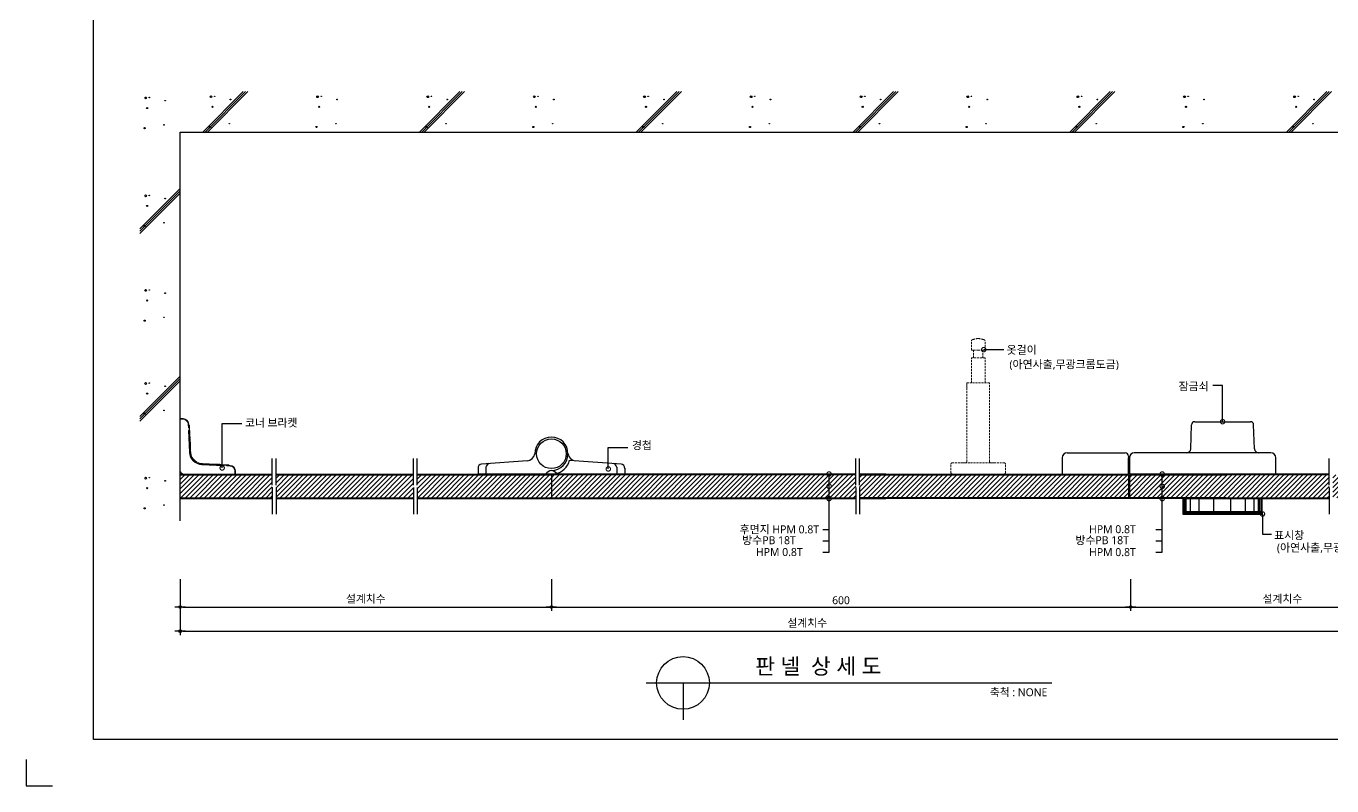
# Model space of a CAD drawing. Extents: x -256 to 8104, y -176 to 5714.
# Drawn here: x -256 to 4694, y -176 to 2705 of the extents above; entities that cross this region are included whole.
import ezdxf
from ezdxf.enums import TextEntityAlignment as Align

# ---------------------------------------------------------------- set-up
doc = ezdxf.new("R2010")
doc.units = 0
doc.header["$LTSCALE"] = 30
doc.linetypes.add('HIDDEN', pattern=[0.375, 0.25, -0.125])
doc.layers.get('0').update_dxf_attribs({"linetype": 'CONTINUOUS'})
doc.layers.get('DEFPOINTS').update_dxf_attribs({"linetype": 'CONTINUOUS'})
for name, color, linetype in [('02---제품선', 4, 'CONTINUOUS'), ('C', 2, 'CONTINUOUS'), ('DIM', 7, 'CONTINUOUS'), ('HID', 9, 'HIDDEN'), ('TIT', 3, 'CONTINUOUS'), ('경첩', 4, 'CONTINUOUS'), ('문자', 3, 'CONTINUOUS'), ('부자재', 4, 'CONTINUOUS'), ('잠금쇠(회전형)', 4, 'CONTINUOUS'), ('치수', 1, 'CONTINUOUS'), ('판넬', 2, 'CONTINUOUS'), ('해치', 8, 'CONTINUOUS')]:
    doc.layers.add(name, color=color, linetype=linetype)
doc.styles.add('돋움', font='malgun.ttf')
doc.dimstyles.new('10', dxfattribs={"dimscale": 10, "dimtxt": 3, "dimasz": 1, "dimexe": 1.5, "dimexo": 2, "dimgap": 1, "dimtad": 1, "dimdec": 0, "dimlunit": 6, "dimtxsty": '돋움', "dimblk": 'DIMDOT', "dimcen": -1, "dimdle": 1.5, "dimclrt": 3, "dimazin": 3, "dimtfac": 1, "dimtdec": 0, "dimtix": 1, "dimtmove": 2, "dimatfit": 3, "dimldrblk": 'DIMDOT', "dimarcsym": 0})
pattern_1 = [(45, (166401.203, 5288.966), (-8.980256, 8.980256), [])]

# ---------------------------------------------------------------- blocks, each defined once
blk = doc.blocks.new('DIMDOT')
at = {"linetype": 'Continuous'}
blk.add_line((-2, 0), (2, 0), dxfattribs=at)
for radius in [0.5, 0.25]:
    blk.add_circle((0, 0), radius, dxfattribs=at)
blk = doc.blocks.new('*D498')
at = {"layer": 'DEFPOINTS', "color": 0}
for p in [(175054.6, 6064.5), (176461.7, 6064.5), (176461.7, 5938.8)]:
    blk.add_point(p, dxfattribs=at)
at = {"layer": 'DIM', "color": 0, "lineweight": -2, "ltscale": 10}
for p, q in [((175054.6, 6044.5), (175054.6, 5923.8)), ((176461.7, 6044.5), (176461.7, 5923.8)), ((175064.6, 5938.8), (176451.7, 5938.8))]:
    blk.add_line(p, q, dxfattribs=at)
at = {"layer": 'DIM', "color": 0, "lineweight": -2, "xscale": 10, "yscale": 10, "zscale": 10, "rotation": 180}
blk.add_blockref('DIMDOT', (175054.6, 5938.8), dxfattribs=at)
at = {"layer": 'DIM', "color": 0, "lineweight": -2, "xscale": 10, "yscale": 10, "zscale": 10}
blk.add_blockref('DIMDOT', (176461.7, 5938.8), dxfattribs=at)
at = {"layer": 'DIM', "color": 3, "insert": (175758.2, 5968.4), "char_height": 30, "attachment_point": 5, "style": '돋움'}
blk.add_mtext('설계치수', dxfattribs=at)
blk = doc.blocks.new('*D499')
at = {"layer": 'DEFPOINTS', "color": 0}
for p in [(175054.6, 6064.5), (179808.5, 6064.5), (179808.5, 5847.3)]:
    blk.add_point(p, dxfattribs=at)
at = {"layer": 'DIM', "color": 0, "lineweight": -2, "ltscale": 10}
for p, q in [((175054.6, 6044.5), (175054.6, 5832.3)), ((179808.5, 6044.5), (179808.5, 5832.3)), ((175064.6, 5847.3), (179798.5, 5847.3))]:
    blk.add_line(p, q, dxfattribs=at)
at = {"layer": 'DIM', "color": 0, "lineweight": -2, "xscale": 10, "yscale": 10, "zscale": 10, "rotation": 180}
blk.add_blockref('DIMDOT', (175054.6, 5847.3), dxfattribs=at)
at = {"layer": 'DIM', "color": 0, "lineweight": -2, "xscale": 10, "yscale": 10, "zscale": 10}
blk.add_blockref('DIMDOT', (179808.5, 5847.3), dxfattribs=at)
at = {"layer": 'DIM', "color": 3, "insert": (177431.6, 5877), "char_height": 30, "attachment_point": 5, "style": '돋움'}
blk.add_mtext('설계치수', dxfattribs=at)
blk = doc.blocks.new('_DOTSMALL')
at = {"color": 0, "linetype": 'ByBlock', "const_width": 0.5}
blk.add_lwpolyline([(-0.0625, 0, 1), (0.0625, 0, 1)], format="xyb", close=True, dxfattribs=at)
blk = doc.blocks.new('A$C63EC304E')
at = {"layer": '치수', "color": 1, "xscale": 2.5, "yscale": 2.5, "zscale": 2.5, "rotation": 234.3098741996962}
blk.add_blockref('_DOTSMALL', (0.31, 0.31), dxfattribs=at)
blk = doc.blocks.new('A$C2BC9653E')
at = {"layer": '치수', "xscale": 0.3333333333333333, "yscale": 0.3333333333333333, "zscale": 0.3333333333333333}
blk.add_blockref('A$C63EC304E', (0, 0), dxfattribs=at)
blk = doc.blocks.new('A$C7FC71301')
at = {"layer": '치수', "rotation": 180}
blk.add_blockref('A$C2BC9653E', (0.21, 0.21), dxfattribs=at)
blk = doc.blocks.new('A$C4A20372B')
at = {"layer": '치수'}
blk.add_blockref('A$C7FC71301', (0, 0), dxfattribs=at)
blk = doc.blocks.new('A$C566469F5')
at = {"layer": '치수'}
blk.add_blockref('A$C4A20372B', (0, 0), dxfattribs=at)
blk = doc.blocks.new('A$C7E317CD4')
at = {"layer": '해치', "xscale": 2, "yscale": 2, "zscale": 2}
blk.add_blockref('A$C566469F5', (0, 0), dxfattribs=at)
blk = doc.blocks.new('A$C601D7F27')
at = {"layer": '치수'}
blk.add_blockref('A$C7E317CD4', (0, 0), dxfattribs=at)
blk = doc.blocks.new('A$C38802C08')
at = {"layer": '치수'}
blk.add_blockref('A$C601D7F27', (0, 0), dxfattribs=at)
blk = doc.blocks.new('*D500')
at = {"layer": 'DEFPOINTS', "color": 0}
for p in [(178657.7, 6064.5), (179808.5, 6064.5), (179808.5, 5938.8)]:
    blk.add_point(p, dxfattribs=at)
at = {"layer": 'DIM', "color": 0, "lineweight": -2, "ltscale": 10}
for p, q in [((178657.7, 6044.5), (178657.7, 5923.8)), ((179808.5, 6044.5), (179808.5, 5923.8)), ((178667.7, 5938.8), (179798.5, 5938.8))]:
    blk.add_line(p, q, dxfattribs=at)
at = {"layer": 'DIM', "color": 0, "lineweight": -2, "xscale": 10, "yscale": 10, "zscale": 10, "rotation": 180}
blk.add_blockref('DIMDOT', (178657.7, 5938.8), dxfattribs=at)
at = {"layer": 'DIM', "color": 0, "lineweight": -2, "xscale": 10, "yscale": 10, "zscale": 10}
blk.add_blockref('DIMDOT', (179808.5, 5938.8), dxfattribs=at)
at = {"layer": 'DIM', "color": 3, "insert": (179233.1, 5968.4), "char_height": 30, "attachment_point": 5, "style": '돋움'}
blk.add_mtext('설계치수', dxfattribs=at)
blk = doc.blocks.new('*D501')
at = {"layer": 'DEFPOINTS', "color": 0}
for p in [(176461.7, 6064.5), (178657.7, 6064.5), (178657.7, 5938.8)]:
    blk.add_point(p, dxfattribs=at)
at = {"layer": 'DIM', "color": 0, "lineweight": -2, "ltscale": 10}
for p, q in [((176461.7, 6044.5), (176461.7, 5923.8)), ((178657.7, 6044.5), (178657.7, 5923.8)), ((176471.7, 5938.8), (178647.7, 5938.8))]:
    blk.add_line(p, q, dxfattribs=at)
at = {"layer": 'DIM', "color": 0, "lineweight": -2, "xscale": 10, "yscale": 10, "zscale": 10, "rotation": 180}
blk.add_blockref('DIMDOT', (176461.7, 5938.8), dxfattribs=at)
at = {"layer": 'DIM', "color": 0, "lineweight": -2, "xscale": 10, "yscale": 10, "zscale": 10}
blk.add_blockref('DIMDOT', (178657.7, 5938.8), dxfattribs=at)
at = {"layer": 'DIM', "color": 3, "insert": (177559.7, 5964.3), "char_height": 30, "attachment_point": 5, "style": '돋움'}
blk.add_mtext('600', dxfattribs=at)
blk = doc.blocks.new('A$C06B31977')
for p, q in [((1.26, 11.06), (1.26, 21.17)), ((1.26, 10.11), (1.26, 0))]:
    blk.add_line(p, q)
blk = doc.blocks.new('EDGE_18', base_point=(174726.3, 5436.3))
at = {"layer": '해치', "transparency": 33554687}
h = blk.add_hatch(dxfattribs=at)
h.set_pattern_fill('ANSI31', color=256, scale=4, style=0)
h.set_pattern_definition(pattern_1)
h.paths.add_polyline_path([(175403.6, 6391.5), (175403.6, 6401), (175403.6, 6439.8), (175054.6, 6439.8), (175054.6, 6353.1), (175403.6, 6353.1)])
h.paths.add_polyline_path([(175418.3, 6391.5), (175418.3, 6401), (175418.3, 6439.8), (175938.7, 6439.8), (175938.7, 6391.5), (175938.7, 6353.1), (175418.3, 6353.1)])
at = {"layer": '해치'}
h = blk.add_hatch(dxfattribs=at)
h.set_pattern_fill('ANSI31', color=256, scale=4)
h.set_pattern_definition(pattern_1)
h.paths.add_polyline_path([(176461.7, 6353.1), (176461.7, 6439.8), (175953.3, 6439.8), (175953.3, 6353.1)])
at = {"layer": '해치', "transparency": 33554687}
h = blk.add_hatch(dxfattribs=at)
h.set_pattern_fill('ANSI31', color=256, scale=4)
h.set_pattern_definition(pattern_1)
h.paths.add_polyline_path([(176461.7, 6439.8), (176461.7, 6353.1), (177514.7, 6353.1), (177514.7, 6394.4, -0.610943), (177513, 6397.7, -0.241509), (177514.7, 6398.5), (177514.7, 6439.8)])
h = blk.add_hatch(dxfattribs=at)
h.set_pattern_fill('ANSI31', color=256, scale=4)
h.set_pattern_definition(pattern_1)
h.paths.add_polyline_path([(177615.4, 6439.8), (177514.7, 6439.8), (177514.7, 6398.5, -0.610943), (177516.4, 6395.2, -0.241509), (177514.7, 6394.4), (177514.7, 6353.1), (177615.4, 6353.1)])
h = blk.add_hatch(dxfattribs=at)
h.set_pattern_fill('ANSI31', color=256, scale=4)
h.set_pattern_definition(pattern_1)
h.paths.add_polyline_path([(178649.7, 6353.1), (178649.7, 6439.8), (177729.6, 6439.8), (177630, 6439.8), (177630, 6401), (177630, 6391.5), (177630, 6353.1), (177729.6, 6353.1)])
h = blk.add_hatch(dxfattribs=at)
h.set_pattern_fill('ANSI31', color=256, scale=4, style=0)
h.set_pattern_definition(pattern_1)
h.paths.add_polyline_path([(179424.6, 6391.5), (179424.6, 6401), (179424.6, 6439.8), (179808.5, 6439.8), (179808.5, 6353.1), (179424.6, 6353.1)])
edge = h.paths.add_edge_path()
edge.add_line((179410, 6391.5), (179410, 6401))
edge.add_line((179410, 6401), (179410, 6439.8))
edge.add_line((179410, 6439.8), (178777.5, 6439.8))
edge.add_line((178777.5, 6439.8), (178777.5, 6398.5))
edge.add_arc((178777.5, 6396.4), 2.08, -35.6901, 90, ccw=False)
edge.add_arc((178777.5, 6396.4), 2.08, 270, 324.3099, ccw=False)
edge.add_line((178777.5, 6394.4), (178777.5, 6353.1))
edge.add_line((178777.5, 6353.1), (179410, 6353.1))
edge.add_line((179410, 6353.1), (179410, 6391.5))
h.paths.add_polyline_path([(178652.7, 6439.8), (178652.7, 6353.1), (178777.5, 6353.1), (178777.5, 6394.4, -0.610943), (178775.8, 6397.7, -0.241509), (178777.5, 6398.5), (178777.5, 6439.8)])
h.paths.add_polyline_path([(180226.2, 6439.8), (179808.5, 6439.8), (179808.5, 6353.1), (180226.2, 6353.1)])
for p, q in [((175054.6, 7740.1), (180226.2, 7740.1)), ((175054.6, 6265.1), (175054.6, 7740.1))]:
    blk.add_line(p, q)
at = {"color": 2}
for p, q in [((176461.7, 6443.1), (176461.7, 6349.8)), ((178649.7, 6439.8), (178649.7, 6353.1)), ((178652.7, 6439.8), (178652.7, 6353.1)), ((174470.4, 5360.6), (174470.4, 5260.6)), ((174470.4, 5360.6), (174470.4, 5260.6)), ((174470.4, 5360.6), (174470.4, 5260.6)), ((174470.4, 5360.6), (174470.4, 5260.6)), ((174470.4, 5260.6), (174570.4, 5260.6))]:
    blk.add_line(p, q, dxfattribs=at)
for points in [[(174725.6, 10974.7), (181977.9, 10974.7), (181977.9, 5436.4), (174725.6, 5436.4)], [(174725.6, 10974.7), (181977.9, 10974.7), (181977.9, 5436.4), (174725.6, 5436.4)], [(174725.6, 10974.7), (182707.5, 10974.7), (182707.5, 5436.4), (174725.6, 5436.4)]]:
    blk.add_lwpolyline(points, close=True, dxfattribs=at)
at = {"layer": '02---제품선'}
for p, q in [((178900.9, 6641.6), (179111.5, 6641.6)), ((178885.3, 6538.2), (178888.5, 6629.6)), ((179127.1, 6538.2), (179123.9, 6629.6)), ((178398.4, 6505.1), (178398.4, 6443.1)), ((178417, 6523.8), (178637.3, 6523.8)), ((178649.7, 6511.3), (178649.7, 6443.1)), ((178649.7, 6443.1), (178649.7, 6505.1)), ((178652.7, 6505.1), (178652.7, 6443.1)), ((178857.4, 6523.8), (178671.3, 6523.8)), ((178870.4, 6523.8), (178857.4, 6523.8)), ((179142.1, 6523.8), (178870.4, 6523.8)), ((179189.2, 6523.8), (179142.1, 6523.8)), ((179207.8, 6443.1), (179207.8, 6505.1)), ((178398.4, 6443.1), (178649.7, 6443.1)), ((179207.8, 6443.1), (178652.7, 6443.1))]:
    blk.add_line(p, q, dxfattribs=at)
for centre, radius, start, end in [((178900.9, 6629.2), 12.4, 90, 178), ((179111.5, 6629.2), 12.4, 2, 90), ((178870.4, 6538.8), 15, 270, 358), ((179142.1, 6538.8), 15, 182, 270), ((178417, 6505.1), 18.6, 90, 180), ((178637.3, 6511.3), 12.4, 0, 90), ((178671.3, 6505.1), 18.6, 90, 180), ((179189.2, 6505.1), 18.6, 0, 90)]:
    blk.add_arc(centre, radius, start, end, dxfattribs=at)
at = {"layer": 'C'}
for p, q in [((175054.6, 6439.8), (175403.6, 6439.8)), ((175418.3, 6439.8), (175938.7, 6439.8)), ((175953.3, 6439.8), (176461.7, 6439.8)), ((177615.4, 6439.8), (176461.7, 6439.8)), ((177630, 6439.8), (178649.7, 6439.8)), ((177729.6, 6439.8), (177630, 6439.8)), ((178652.7, 6439.8), (179019.7, 6439.8)), ((179410, 6439.8), (179019.7, 6439.8)), ((175054.6, 6353.1), (175403.6, 6353.1)), ((175418.3, 6353.1), (175938.7, 6353.1)), ((175953.3, 6353.1), (176477.9, 6353.1)), ((176461.7, 6353.1), (177615.4, 6353.1)), ((178649.7, 6353.1), (177630, 6353.1)), ((177630, 6353.1), (177729.6, 6353.1)), ((179019.7, 6353.1), (178652.7, 6353.1)), ((179019.7, 6353.1), (179410, 6353.1))]:
    blk.add_line(p, q, dxfattribs=at)
at = {"layer": 'HID', "lineweight": 15}
for p, q in [((178053.8, 6913.2), (178053.8, 6948.8)), ((178105.7, 6913.2), (178105.7, 6948.8)), ((178053.8, 6913.2), (178061.7, 6913.2)), ((178053.8, 6788.4), (178053.8, 6883.4)), ((178105.7, 6883.4), (178053.8, 6883.4)), ((178061.7, 6913.2), (178079.7, 6913.2)), ((178061.7, 6913.2), (178061.7, 6883.4)), ((178097.8, 6913.2), (178079.7, 6913.2)), ((178105.7, 6913.2), (178097.8, 6913.2)), ((178097.8, 6913.2), (178097.8, 6883.4)), ((178105.7, 6788.4), (178105.7, 6883.4)), ((178122.4, 6788.4), (178037, 6788.4)), ((178037, 6764.7), (178037, 6788.4)), ((178037, 6490.8), (178037, 6788.4)), ((178122.4, 6490.8), (178122.4, 6788.4)), ((178032, 6485.8), (177981.5, 6485.8)), ((178137.4, 6485.8), (178022, 6485.8)), ((178127.4, 6485.8), (178177.9, 6485.8)), ((177976.5, 6448.1), (177976.5, 6480.8)), ((178177.9, 6443.1), (177981.5, 6443.1)), ((178182.9, 6448.1), (178182.9, 6480.8)), ((178731.3, 6443.1), (178763, 6443.1)), ((178763, 6443.1), (178953, 6443.1))]:
    blk.add_line(p, q, dxfattribs=at)
for centre, radius, start, end in [((178062.5, 6943.6), 10.2, 101.3021, 148.9655), ((178084.7, 6871.4), 85.6, 93.3455, 106.4545), ((178074.7, 6871.4), 85.6, 73.5455, 86.6545), ((178097, 6943.6), 10.2, 31.0345, 78.6979), ((177981.5, 6480.8), 5, 90, 180), ((178032, 6490.8), 5, 270, 0), ((178127.4, 6490.8), 5, 180, 270), ((178177.9, 6480.8), 5, 0, 90), ((177981.5, 6448.1), 5, 180, 270), ((178177.9, 6448.1), 5, 270, 0)]:
    blk.add_arc(centre, radius, start, end, dxfattribs=at)
at = {"layer": 'TIT', "color": 7}
for p, q in [((176820.7, 5650.9), (178358.5, 5650.9)), ((176960.7, 5650.9), (176960.7, 5510.9))]:
    blk.add_line(p, q, dxfattribs=at)
blk.add_circle((176960.7, 5650.9), 100, dxfattribs=at)
at = {"layer": '경첩', "color": 4, "linetype": 'Continuous', "lineweight": 15}
for p, q in [((175054.6, 6653.1), (175065.2, 6653.1)), ((175054.6, 6650.8), (175054.6, 6653.1)), ((175054.6, 6630.7), (175054.6, 6650.8)), ((175065.2, 6650.8), (175054.6, 6650.8)), ((175065.2, 6650.8), (175065.2, 6653.1)), ((175054.6, 6627.4), (175054.6, 6629.8)), ((175054.6, 6627.4), (175054.6, 6457.1)), ((175085.5, 6618.6), (175084.8, 6632.1)), ((175089.9, 6525), (175085.9, 6608.8)), ((175087.2, 6632.2), (175088.3, 6608.9)), ((175088.9, 6627.6), (175087.4, 6626.1)), ((175090, 6622), (175087.7, 6619.8)), ((175088.3, 6608.9), (175092.2, 6525.1)), ((175091.2, 6596.8), (175088.9, 6594.6)), ((175091.5, 6590.5), (175089.2, 6588.3)), ((175091.6, 6587.4), (175089.4, 6585.1)), ((175090, 6622), (175091.2, 6596.8)), ((175091.6, 6587.4), (175091.9, 6581.1)), ((175091.9, 6581.1), (175089.7, 6578.8)), ((175092, 6577.9), (175089.8, 6575.7)), ((175093.3, 6551.1), (175091.1, 6548.9)), ((175093.3, 6551), (175091.1, 6548.8)), ((175093.5, 6547.1), (175091.3, 6544.9)), ((175093.6, 6544.9), (175091.4, 6542.6)), ((175094, 6536.3), (175091.8, 6534.1)), ((175094.1, 6535.4), (175091.8, 6533.1)), ((175092, 6577.9), (175093.3, 6551.1)), ((175093.3, 6551), (175093.5, 6547.1)), ((175093.6, 6544.9), (175094, 6536.3)), ((175094, 6536.3), (175094.1, 6535.4)), ((175094.1, 6535.4), (175094.2, 6532.2)), ((175094.2, 6532.2), (175092, 6530)), ((175094.2, 6531.3), (175092, 6529)), ((175094.7, 6522.8), (175092.6, 6520.7)), ((175095, 6520.7), (175093, 6518.7)), ((175095.6, 6517.2), (175093.7, 6515.3)), ((175093.8, 6515.3), (175095.7, 6517.2)), ((175094.2, 6532.2), (175094.2, 6531.3)), ((175094.2, 6531.3), (175094.5, 6525.2)), ((175097.1, 6512.3), (175095.3, 6510.5)), ((175098.6, 6508.6), (175096.9, 6506.8)), ((175099.7, 6506.4), (175098, 6504.7)), ((175102.2, 6502.3), (175100.5, 6500.6)), ((175103.6, 6500.4), (175101.9, 6498.7)), ((175113.8, 6490.7), (175112.1, 6489.1)), ((175115.8, 6489.4), (175114.1, 6487.7)), ((175120.1, 6487.1), (175118.3, 6485.4)), ((175122.4, 6486.1), (175120.6, 6484.4)), ((175068.6, 6443.1), (175238.9, 6443.1)), ((175127.3, 6484.5), (175125.4, 6482.6)), ((175220.3, 6474.4), (175136.5, 6478.4)), ((175136.6, 6480.7), (175220.4, 6476.8)), ((175136.7, 6483), (175139, 6482.9)), ((175136.7, 6483), (175192.5, 6480.4)), ((175139, 6482.9), (175136.7, 6480.7)), ((175192.5, 6480.4), (175190.3, 6478.2)), ((175198.8, 6480.1), (175196.6, 6477.9)), ((175202, 6480), (175199.8, 6477.7)), ((175208.3, 6479.7), (175206.1, 6477.4)), ((175208.3, 6479.7), (175238.3, 6478.3)), ((175220.4, 6476.8), (175243.7, 6475.7)), ((175243.6, 6473.3), (175230.1, 6474)), ((175239.1, 6477.5), (175237.6, 6476)), ((175239.1, 6477.5), (175238.3, 6478.3)), ((175241.3, 6443.1), (175238.9, 6443.1)), ((175262.3, 6443.1), (175242.2, 6443.1)), ((175262.3, 6443.1), (175262.3, 6453.8)), ((175262.3, 6453.8), (175264.6, 6453.8)), ((175264.6, 6443.1), (175262.3, 6443.1)), ((175264.6, 6453.8), (175264.6, 6443.1))]:
    blk.add_line(p, q, dxfattribs=at)
at = {"layer": '경첩', "color": 4, "linetype": 'Continuous', "lineweight": 15, "flags": 128}
for points in [[(175084.8, 6632.1), (175085.3, 6632.1), (175085.7, 6632.1), (175086.1, 6632.2), (175086.5, 6632.2), (175086.8, 6632.2), (175087, 6632.2), (175087.1, 6632.2), (175087.2, 6632.2)], [(175088.3, 6608.9), (175088.2, 6608.9), (175088.1, 6608.9), (175087.9, 6608.9), (175087.6, 6608.8), (175087.2, 6608.8), (175086.8, 6608.8), (175086.4, 6608.8), (175085.9, 6608.8)], [(175089.7, 6626.8), (175089.6, 6627), (175089.4, 6627.1), (175089.3, 6627.3), (175089.1, 6627.4), (175089.1, 6627.5), (175089, 6627.5), (175089, 6627.6), (175088.9, 6627.6)], [(175089.7, 6626.8), (175089.8, 6625.8), (175089.8, 6624.6), (175089.9, 6623.4), (175090, 6622)], [(175091.2, 6596.8), (175091.2, 6595.6), (175091.3, 6594.4), (175091.3, 6593.3), (175091.4, 6592.4), (175091.4, 6591.6), (175091.4, 6591), (175091.4, 6590.6), (175091.5, 6590.5)], [(175093.3, 6551.1), (175093.3, 6551.1), (175093.3, 6551)], [(175093.5, 6547.1), (175093.5, 6546.4), (175093.6, 6545.7), (175093.6, 6544.9)], [(175092.2, 6525.1), (175092.2, 6525.1), (175092, 6525.1), (175091.8, 6525.1), (175091.5, 6525.1), (175091.2, 6525.1), (175090.8, 6525.1), (175090.3, 6525), (175089.9, 6525)], [(175094.7, 6522.8), (175094.9, 6521.2), (175095, 6520.7)], [(175095.6, 6517.2), (175095.6, 6517.2), (175095.6, 6517.2)], [(175136.6, 6480.7), (175136.6, 6480.7), (175136.6, 6480.5), (175136.6, 6480.3), (175136.6, 6480), (175136.6, 6479.7), (175136.5, 6479.3), (175136.5, 6478.8), (175136.5, 6478.4)], [(175192.5, 6480.4), (175193.6, 6480.4), (175194.7, 6480.3), (175195.7, 6480.3), (175196.6, 6480.2), (175197.4, 6480.2), (175198, 6480.2), (175198.5, 6480.1), (175198.8, 6480.1), (175198.8, 6480.1)], [(175202, 6480), (175202.1, 6480), (175202.5, 6479.9), (175203.1, 6479.9), (175203.8, 6479.9), (175204.8, 6479.8), (175205.9, 6479.8), (175207.1, 6479.7), (175208.3, 6479.7)], [(175220.4, 6476.8), (175220.4, 6476.7), (175220.4, 6476.6), (175220.3, 6476.4), (175220.3, 6476.1), (175220.3, 6475.7), (175220.3, 6475.3), (175220.3, 6474.9), (175220.3, 6474.4)], [(175243.6, 6473.3), (175243.6, 6473.8), (175243.6, 6474.2), (175243.7, 6474.6), (175243.7, 6475), (175243.7, 6475.3), (175243.7, 6475.5), (175243.7, 6475.6), (175243.7, 6475.7)]]:
    blk.add_lwpolyline(points, dxfattribs=at)
at = {"layer": '경첩', "color": 4, "linetype": 'Continuous', "lineweight": 15}
for centre, radius, start, end in [((175065.2, 6631.2), 21.9, 2.6983, 90), ((175065.2, 6631.2), 19.6, 2.6983, 90), ((175138.8, 6527.3), 49, 182.6983, 267.3017), ((175138.8, 6527.3), 46.7, 182.6983, 267.3017), ((175138.8, 6527.3), 44.3, 182.6983, 185.9088), ((175138.8, 6527.3), 44.3, 188.6056, 193.1623), ((175138.8, 6527.3), 44.3, 193.2431, 199.766), ((175138.8, 6527.3), 44.3, 199.766, 204.9948), ((175138.8, 6527.3), 44.3, 208.1736, 214.3849), ((175138.8, 6527.3), 44.3, 214.3855, 217.4388), ((175138.8, 6527.3), 44.3, 217.4392, 235.6151), ((175138.8, 6527.3), 44.3, 235.6142, 238.7009), ((175138.8, 6527.3), 44.3, 238.7002, 245.0052), ((175138.8, 6527.3), 44.3, 248.2494, 255.0002), ((175068.6, 6457.1), 14, 180, 270), ((175138.8, 6527.3), 44.3, 255, 267.3017), ((175242.7, 6453.8), 19.6, 0, 87.3017), ((175242.7, 6453.8), 21.9, 0, 87.3017)]:
    blk.add_arc(centre, radius, start, end, dxfattribs=at)
at = {"layer": '부자재'}
for p, q in [((176369.5, 6493.2), (176196.7, 6481.1)), ((176530.5, 6495.1), (176726.4, 6481.2)), ((176183.7, 6465.2), (176183.7, 6443.1)), ((176461.7, 6443.1), (176183.7, 6443.1)), ((176213.7, 6469.3), (176213.7, 6443.1)), ((176475.9, 6443.1), (176739.8, 6443.1)), ((176709.8, 6469.3), (176709.8, 6443.1)), ((176739.8, 6465.2), (176739.8, 6443.1))]:
    blk.add_line(p, q, dxfattribs=at)
at = {"layer": '부자재', "color": 1}
blk.add_circle((176461.7, 6520.1), 56.2, dxfattribs=at)
at = {"layer": '부자재'}
for centre, radius, start, end in [((176461.7, 6520.1), 63, 270, 180), ((176367.9, 6524.2), 31, 272.9231, 352.4724), ((176463.9, 6511.7), 68.6, 280.084, 345.9792), ((176555.5, 6524.2), 31, 187.5276, 267.0769), ((176200.4, 6464.7), 16.8, 101.7765, 181.6712), ((176234.1, 6463.6), 21.2, 113.4077, 164.5497), ((176470.3, 6418.5), 39.5, 102.5267, 141.5475), ((176453.1, 6418.5), 39.5, 43.1003, 77.4733), ((176689.3, 6463.6), 21.2, 15.4503, 67.3004), ((176723, 6464.7), 16.8, 358.3288, 78.2235)]:
    blk.add_arc(centre, radius, start, end, dxfattribs=at)
at = {"layer": '잠금쇠(회전형)', "linetype": 'Continuous', "lineweight": 15}
for p, q in [((178856, 6349.1), (179156.4, 6349.1)), ((178856, 6349.1), (178856, 6300.8)), ((178856.9, 6349.1), (178856.9, 6300.8)), ((179156.4, 6349.1), (179156.4, 6300.8)), ((178855, 6300.8), (179157.4, 6300.8)), ((178855, 6291.5), (178855, 6300.8)), ((178855, 6291.8), (179157.4, 6291.8)), ((179157.4, 6291.5), (179157.4, 6300.8))]:
    blk.add_line(p, q, dxfattribs=at)
at = {"layer": '치수'}
for p, q in [((178176.7, 6914.7), (178100.6, 6914.7)), ((179006.2, 6778.8), (178969.6, 6778.8)), ((179006.2, 6641.6), (179006.2, 6778.8)), ((175214.1, 6634.8), (175288.2, 6634.8)), ((175214.1, 6466.4), (175214.1, 6634.8)), ((176677.3, 6462.4), (176677.3, 6543.3)), ((176677.3, 6543.3), (176751.5, 6543.3)), ((177514.7, 6146.6), (177514.7, 6443.1)), ((178777.5, 6146.6), (178777.5, 6443.1)), ((179157.4, 6291.5), (179157.4, 6215.7)), ((177490.9, 6233.3), (177514.7, 6233.3)), ((177490.9, 6189.8), (177514.7, 6189.8)), ((178753.7, 6233.3), (178777.5, 6233.3)), ((178753.7, 6189.8), (178777.5, 6189.8)), ((179157.4, 6215.7), (179191.7, 6215.7)), ((177490.9, 6146.6), (177514.7, 6146.6)), ((178753.7, 6146.6), (178777.5, 6146.6))]:
    blk.add_line(p, q, dxfattribs=at)
at = {"layer": '판넬', "color": 1}
for p, q in [((175054.6, 6443.1), (175403.6, 6443.1)), ((175418.3, 6443.1), (175938.7, 6443.1)), ((175953.3, 6443.1), (176441.3, 6443.1)), ((177615.4, 6443.1), (176461.7, 6443.1)), ((177630, 6443.1), (178647.7, 6443.1)), ((177729.6, 6443.1), (177630, 6443.1)), ((178657.7, 6443.1), (179019.7, 6443.1)), ((179410, 6443.1), (179019.7, 6443.1)), ((175054.6, 6349.8), (175403.6, 6349.8)), ((175418.3, 6349.8), (175938.7, 6349.8)), ((175953.3, 6349.8), (176481.3, 6349.8)), ((176461.7, 6349.8), (177615.4, 6349.8)), ((178652.7, 6349.8), (177630, 6349.8)), ((177630, 6349.8), (177729.6, 6349.8)), ((179019.7, 6349.8), (178652.7, 6349.8)), ((179019.7, 6349.8), (179410, 6349.8))]:
    blk.add_line(p, q, dxfattribs=at)
at = {"layer": '해치'}
for p, q in [((175140.5, 7740.1), (175293.6, 7893.3)), ((175158.2, 7740.1), (175311.3, 7893.3)), ((175962.1, 7740.1), (176115.2, 7893.3)), ((175979.7, 7740.1), (176132.9, 7893.3)), ((176783.7, 7740.1), (176936.8, 7893.3)), ((176801.3, 7740.1), (176954.4, 7893.3)), ((177605.2, 7740.1), (177758.4, 7893.3)), ((177622.9, 7740.1), (177776, 7893.3)), ((178426.8, 7740.1), (178579.9, 7893.3)), ((178444.5, 7740.1), (178597.6, 7893.3)), ((179248.4, 7740.1), (179401.5, 7893.3)), ((179266, 7740.1), (179419.2, 7893.3)), ((174901.5, 7373.3), (175054.6, 7526.4)), ((174901.5, 7355.6), (175054.6, 7508.7)), ((174901.5, 6661.6), (175054.6, 6814.7)), ((174901.5, 6644), (175054.6, 6797.1)), ((178858.8, 6349.1), (178858.8, 6300.8)), ((178861.8, 6349.1), (178861.8, 6300.8)), ((178866.9, 6349.1), (178866.9, 6300.8)), ((178883.2, 6349.1), (178883.2, 6300.8)), ((178916.6, 6349.1), (178916.6, 6300.8)), ((178972.1, 6349.1), (178972.1, 6300.8)), ((179035.8, 6349.1), (179035.8, 6300.8)), ((179091.3, 6349.1), (179091.3, 6300.8)), ((179124.7, 6349.1), (179124.7, 6300.8)), ((179141, 6349.1), (179141, 6300.8)), ((179145.5, 6349.1), (179145.5, 6300.8)), ((179150.7, 6349.1), (179150.7, 6300.8)), ((179153.7, 6349.1), (179153.7, 6300.8)), ((179155.6, 6349.1), (179155.6, 6300.8)), ((178855, 6297.7), (179157.4, 6297.7)), ((178855, 6296.1), (179157.4, 6296.1)), ((178855, 6294.6), (179157.4, 6294.6)), ((178855, 6293.7), (179157.4, 6293.7)), ((178855, 6292.7), (179157.4, 6292.7)), ((178855, 6291.5), (179157.4, 6291.5))]:
    blk.add_line(p, q, dxfattribs=at)
at = {"layer": '해치', "color": 2}
for p, q in [((175149.3, 7740.1), (175302.5, 7893.3)), ((175970.9, 7740.1), (176124, 7893.3)), ((176792.5, 7740.1), (176945.6, 7893.3)), ((177614.1, 7740.1), (177767.2, 7893.3)), ((178435.6, 7740.1), (178588.8, 7893.3)), ((179257.2, 7740.1), (179410.3, 7893.3)), ((174901.5, 7364.4), (175054.6, 7517.6)), ((174901.5, 6652.8), (175054.6, 6805.9))]:
    blk.add_line(p, q, dxfattribs=at)
at = {"layer": '해치'}
for centre, radius in [((174923.6, 7869.3), 3.36), ((174937.5, 7870.9), 1.12), ((175171.4, 7873.7), 3.36), ((175185.3, 7875.3), 1.12), ((175575.5, 7873.7), 3.36), ((175589.4, 7875.3), 1.12), ((175993, 7873.7), 3.36), ((176006.9, 7875.3), 1.12), ((176397, 7873.7), 3.36), ((176410.9, 7875.3), 1.12), ((176814.6, 7873.7), 3.36), ((176828.5, 7875.3), 1.12), ((177218.6, 7873.7), 3.36), ((177232.5, 7875.3), 1.12), ((177636.2, 7873.7), 3.36), ((177650.1, 7875.3), 1.12), ((178040.2, 7873.7), 3.36), ((178054.1, 7875.3), 1.12), ((178457.7, 7873.7), 3.36), ((178471.6, 7875.3), 1.12), ((178861.8, 7873.7), 3.36), ((178875.7, 7875.3), 1.12), ((179279.3, 7873.7), 3.36), ((179293.2, 7875.3), 1.12), ((174929.2, 7831), 2.24), ((174997.5, 7859), 1.12), ((175177, 7835.4), 2.24), ((175245.3, 7863.3), 1.12), ((175581.1, 7835.4), 2.24), ((175649.4, 7863.3), 1.12), ((175998.6, 7835.4), 2.24), ((176066.9, 7863.3), 1.12), ((176402.6, 7835.4), 2.24), ((176470.9, 7863.3), 1.12), ((176820.2, 7835.4), 2.24), ((176888.5, 7863.3), 1.12), ((177224.2, 7835.4), 2.24), ((177292.5, 7863.3), 1.12), ((177641.8, 7835.4), 2.24), ((177710.1, 7863.3), 1.12), ((178045.8, 7835.4), 2.24), ((178114.1, 7863.3), 1.12), ((178463.3, 7835.4), 2.24), ((178531.6, 7863.3), 1.12), ((178867.4, 7835.4), 2.24), ((178935.7, 7863.3), 1.12), ((179284.9, 7835.4), 2.24), ((179353.2, 7863.3), 1.12), ((175240.9, 7771.6), 1.12), ((175644.9, 7771.6), 1.12), ((176062.4, 7771.6), 1.12), ((176466.5, 7771.6), 1.12), ((176884, 7771.6), 1.12), ((177288, 7771.6), 1.12), ((177705.6, 7771.6), 1.12), ((178109.6, 7771.6), 1.12), ((178527.2, 7771.6), 1.12), ((178931.2, 7771.6), 1.12), ((179348.7, 7771.6), 1.12), ((174919.6, 7754.9), 2.24), ((174993, 7767.2), 1.12), ((175167.4, 7759.3), 2.24), ((175571.4, 7759.3), 2.24), ((175989, 7759.3), 2.24), ((176393, 7759.3), 2.24), ((176810.6, 7759.3), 2.24), ((177214.6, 7759.3), 2.24), ((177632.2, 7759.3), 2.24), ((178036.2, 7759.3), 2.24), ((178453.7, 7759.3), 2.24), ((178857.7, 7759.3), 2.24), ((179275.3, 7759.3), 2.24), ((174923.6, 7498), 3.36), ((174937.5, 7499.6), 1.12), ((174997.5, 7487.6), 1.12), ((174929.2, 7459.7), 2.24), ((174919.6, 7383.6), 2.24), ((174993, 7395.9), 1.12), ((174923.6, 7139.3), 3.36), ((174937.5, 7140.9), 1.12), ((174997.5, 7128.9), 1.12), ((174929.2, 7101), 2.24), ((174993, 7037.2), 1.12), ((174919.6, 7024.9), 2.24), ((174923.6, 6786.3), 3.36), ((174937.5, 6787.9), 1.12), ((174929.2, 6748), 2.24), ((174997.5, 6776), 1.12), ((174993, 6684.2), 1.12), ((174919.6, 6671.9), 2.24), ((174923.6, 6427.6), 3.36), ((174929.2, 6389.3), 2.24), ((174937.5, 6429.2), 1.12), ((174997.5, 6417.3), 1.12), ((174919.6, 6313.2), 2.24), ((174993, 6325.5), 1.12)]:
    blk.add_circle(centre, radius, dxfattribs=at)
at = {"xscale": 10, "yscale": 10, "zscale": 10}
for p in [(175391.1, 6290.4), (175405.7, 6290.4), (175926.1, 6290.4), (175940.8, 6290.4), (177602.8, 6290.4), (177617.5, 6290.4), (179397.4, 6290.4)]:
    blk.add_blockref('A$C06B31977', p, dxfattribs=at)
at = {"layer": '치수', "xscale": 20, "yscale": 20, "zscale": 20}
for p in [(175209.4, 6461.9), (176673.2, 6458.2)]:
    blk.add_blockref('A$C38802C08', p, dxfattribs=at)
at = {"layer": '해치', "yscale": 20, "zscale": 20}
for p, xscale in [((178104.8, 6910.5), -20), ((179002.1, 6637.4), 20), ((179153.3, 6287.3), 20)]:
    blk.add_blockref('A$C38802C08', p, dxfattribs=dict(at, xscale=xscale))
at = {"layer": '해치', "xscale": 20, "yscale": 20, "zscale": 20, "rotation": 90}
for p in [(177518.7, 6438.9), (178781.5, 6438.9), (177518.8, 6392.3), (178781.7, 6392.3), (177518.7, 6345.6), (178781.5, 6345.6)]:
    blk.add_blockref('A$C38802C08', p, dxfattribs=at)
at = {"layer": 'TIT', "style": '돋움'}
blk.add_text('판 넬  상 세 도', height=60, dxfattribs=at).set_placement((177712.5, 5684.5), align=Align.RIGHT)
blk.add_text('축척 : NONE', height=30, dxfattribs=at).set_placement((178123.9, 5600.7))
at = {"layer": '문자', "style": '돋움'}
for s, height, p in [('옷걸이', 30.34, (178244.5, 6914.6)), ('(아연사출,무광크롬도금)', 30.337, (178405.6, 6858.2)), ('잠금쇠', 30.34, (178896.4, 6776.5)), ('후면지 HPM 0.8T', 30.337, (177325.9, 6234.1)), ('HPM 0.8T', 30.34, (178588.7, 6233.8)), ('방수PB 18T', 30.34, (177286.7, 6192.9)), ('방수PB 18T', 30.34, (178549.6, 6192.9)), ('표시창', 30.34, (179258.6, 6211.8)), ('HPM 0.8T', 30.34, (177325.9, 6147.3)), ('HPM 0.8T', 30.34, (178588.7, 6147)), ('(아연사출,무광크롬도금)', 30.337, (179419.7, 6163))]:
    blk.add_text(s, height=height, dxfattribs=at).set_placement(p, align=Align.MIDDLE)
for s, p in [('코너 브라켓', (175300.4, 6622.5)), ('경첩', (176767.1, 6537))]:
    blk.add_text(s, height=30, dxfattribs=at).set_placement(p)
at = {"layer": 'DIM', "ltscale": 10}
for base, p1, p2, text, picture, middle in [((176461.7, 5938.8), (175054.6, 6064.5), (176461.7, 6064.5), '설계치수', '*D498', (175758.2, 5968.4)), ((179808.5, 5847.3), (175054.6, 6064.5), (179808.5, 6064.5), '설계치수', '*D499', (177431.6, 5877)), ((178657.7, 5938.8), (176461.7, 6064.5), (178657.7, 6064.5), '600', '*D501', (177559.7, 5964.3)), ((179808.5, 5938.8), (178657.7, 6064.5), (179808.5, 6064.5), '설계치수', '*D500', (179233.1, 5968.4))]:
    dim = blk.add_linear_dim(base=base, p1=p1, p2=p2, text=text, dimstyle='10', override={"dimtxsty": '돋움'}, dxfattribs=at)
    dim.commit()
    dim.dimension.update_dxf_attribs({"geometry": picture, "text_midpoint": middle})

msp = doc.modelspace()

# ---------------------------------------------------------------- block references
msp.add_blockref('EDGE_18', (0, 0))

doc.saveas('drawing.dxf')
